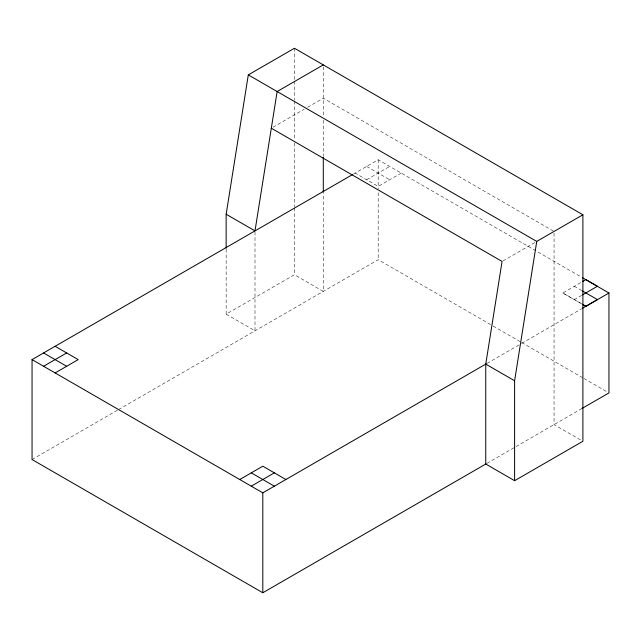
<?xml version="1.0" encoding="UTF-8"?>
<svg xmlns="http://www.w3.org/2000/svg" width="641" height="641" viewBox="0 0 641 641"><rect width="100%" height="100%" fill="white"/><g stroke="black" fill="none" stroke-linecap="round" stroke-linejoin="round"><path stroke-width="0.48" stroke-dasharray="3.21 2.4" d="M273.042 127.214L304.235 109.202M307.696 107.207L323.296 98.201L554.056 231.433L554.056 424.614L582.052 440.776M353.383 174.088L378.19 159.769L581.539 277.168M366.652 179.752L389.728 166.428M401.266 173.094L378.19 186.411L355.114 173.094M226.153 249.213L226.153 314.162L294.451 274.733L323.296 291.383L323.296 193.294M32.05 459.533L117.72 410.072M118.585 409.575L378.19 259.693L492.272 325.556M502.937 260.935L534.995 242.434M581.756 303.938L562.798 292.993L581.756 281.984M581.756 295.309L574.336 299.659M487.032 363.383L520.845 343.864M521.718 343.36L581.539 308.818M486.936 463.363L515.492 446.873M516.013 446.577L582.124 408.405M366.652 166.428L389.728 179.752M581.756 290.549L574.336 286.335M562.798 292.929L581.756 303.874M493.137 326.053L520.796 342.022M521.662 342.518L583.022 377.95M583.887 378.446L607.219 391.923M226.153 314.162L254.998 330.812L254.998 230.888M378.19 159.769L378.19 188.742M378.19 192.741L378.19 259.693M323.296 66.856L323.296 116.221M323.296 120.22L323.296 156.26M294.451 48.243L294.451 80.165M294.451 81.167L294.451 100.124M294.451 101.118L294.451 139.033M294.451 143.023L294.451 206.883M294.451 207.884L294.451 274.733"/><path stroke-width="0.96" d="M226.153 248.211L226.153 214.238L248.299 74.885L294.451 48.243L582.901 214.775L582.901 441.264L514.603 480.694L485.758 464.044L485.758 364.12L502.071 261.44L271.311 128.208M514.603 480.694L514.603 380.77L536.749 241.425L582.901 214.775M323.296 64.893L277.144 91.543L254.998 230.888L226.153 214.238M486.07 463.86L262.81 592.757L32.05 459.533L32.05 359.609L352.51 174.592M43.588 366.267L66.664 352.951M55.126 372.934L78.202 359.609L55.126 346.284M239.734 479.516L262.81 466.191L285.886 479.516M582.581 281.575L585.874 279.604L597.412 286.335M251.272 486.174L274.348 472.85M582.581 294.836L597.412 286.271M585.874 306.318L582.581 304.347L585.874 306.318L597.412 299.587L582.581 291.022M32.05 359.609L262.81 492.841L486.166 363.88M582.405 308.321L608.95 292.993L608.95 392.917L582.124 408.405M248.299 74.885L536.749 241.425M582.405 277.673L608.95 292.993M485.758 364.12L514.603 380.77M43.588 352.951L66.664 366.267M251.272 472.85L274.348 486.174M323.296 157.253L323.296 192.292M262.81 492.841L262.81 592.757"/></g></svg>
